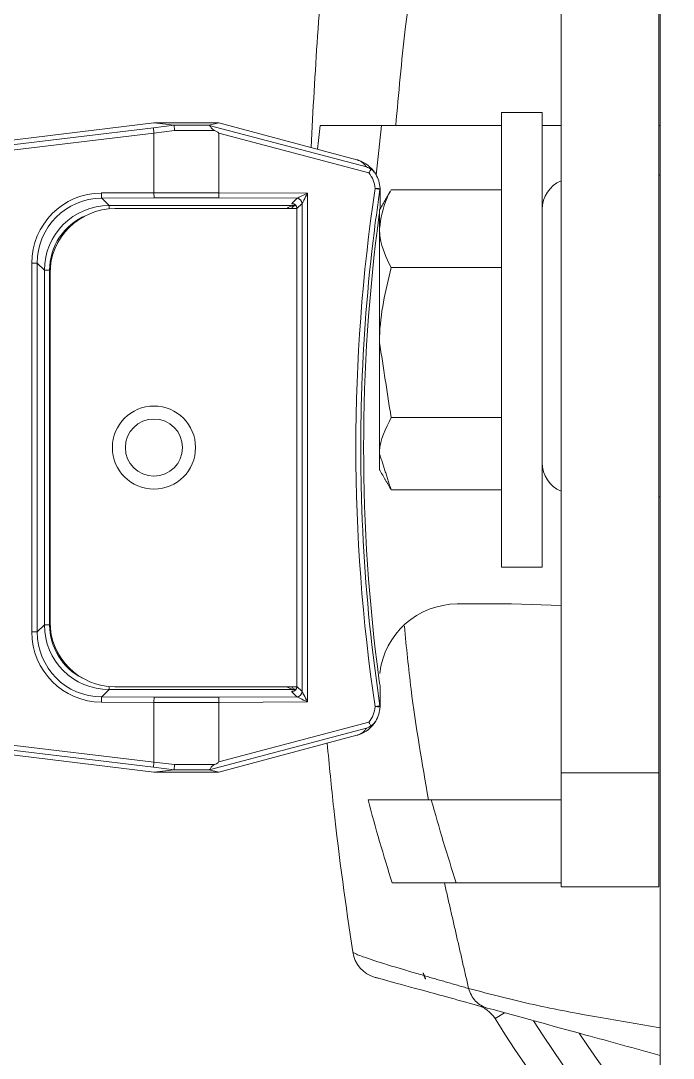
# Model space of a CAD drawing. Extents: x 12.1 to 108.7, y 1 to 80.4.
# Drawn here: x 98.537 to 99.792, y 31.294 to 33.291 of the extents above; entities that cross this region are included whole.
import ezdxf

# ---------------------------------------------------------------- set-up
doc = ezdxf.new("R2010")
doc.units = 0
doc.header["$MEASUREMENT"] = 0
doc.linetypes.add('SLD-Solid', pattern=[0])
doc.layers.add('OBJECT', color=7, linetype='CONTINUOUS')

msp = doc.modelspace()

# ---------------------------------------------------------------- linework, layer by layer
at = {"layer": 'OBJECT', "linetype": 'SLD-Solid', "lineweight": 15}
for p, q in [((99.5761, 31.8434), (99.5761, 40.196)), ((99.7641, 31.8434), (99.7641, 40.196)), ((99.7666, 31.1843), (99.7666, 34.1843)), ((99.4618, 32.4011), (99.4618, 33.1144)), ((99.5398, 32.4011), (99.5398, 33.1144)), ((98.792, 33.085), (98.3834, 33.036)), ((98.5043, 33.0591), (98.7928, 33.0945)), ((98.8315, 33.0899), (98.792, 33.085)), ((98.7932, 33.0945), (98.7928, 33.0945)), ((98.7929, 33.0945), (98.7928, 33.0945)), ((98.9179, 33.0945), (98.7929, 33.0945)), ((98.7929, 33.0751), (98.8321, 33.0799)), ((98.8314, 33.0899), (98.7932, 33.0945)), ((98.7932, 33.0945), (98.9177, 33.0945)), ((98.8315, 33.0899), (98.8314, 33.0899)), ((98.8991, 33.0899), (98.8314, 33.0899)), ((98.8321, 33.0799), (98.8315, 33.0899)), ((98.8321, 33.0799), (98.9096, 33.0799)), ((98.9177, 33.0945), (98.8991, 33.0899)), ((98.8991, 33.0899), (98.8993, 33.0897)), ((99.2015, 33.0097), (98.8993, 33.0897)), ((98.9178, 33.0945), (98.9177, 33.0945)), ((99.1834, 33.0233), (98.9178, 33.0945)), ((98.9179, 33.0945), (98.9179, 33.0945)), ((98.9179, 33.0945), (99.1834, 33.0234)), ((98.3841, 33.0261), (98.7929, 33.0751)), ((98.7929, 33.0751), (98.7929, 33.0751)), ((98.7929, 32.9601), (98.7929, 33.0751)), ((98.9179, 33.0746), (98.9179, 32.9601)), ((98.9179, 33.0746), (99.2062, 32.9982)), ((99.1834, 33.0234), (99.1834, 33.0233)), ((98.7929, 32.9601), (98.6918, 32.9596)), ((98.7929, 32.9601), (98.7929, 32.9601)), ((98.9179, 32.9601), (98.7929, 32.9601)), ((98.9179, 32.9601), (98.9179, 32.9601)), ((99.0882, 32.9593), (98.9179, 32.9601)), ((99.0882, 32.9593), (99.0882, 31.9798)), ((99.4618, 32.9655), (99.2491, 32.9655)), ((98.6923, 32.9497), (98.7932, 32.9501)), ((98.7066, 32.9353), (98.6923, 32.9497)), ((98.7932, 32.9501), (98.9176, 32.9501)), ((98.9176, 32.9501), (99.0679, 32.9494)), ((99.0677, 32.9493), (99.0579, 32.9395)), ((99.0679, 32.9494), (99.0677, 32.9493)), ((99.0679, 32.9295), (99.0777, 32.9394)), ((99.0778, 32.9395), (99.0777, 32.9394)), ((99.0777, 31.9997), (99.0777, 32.9394)), ((99.0623, 32.9353), (98.7066, 32.9353)), ((98.7066, 32.9353), (98.7066, 32.929)), ((99.0678, 32.9295), (98.7179, 32.9295)), ((99.0633, 32.9349), (99.0629, 32.9351)), ((99.0638, 32.9354), (99.0633, 32.9349)), ((99.068, 32.9203), (99.068, 32.9203)), ((99.068, 32.9203), (99.068, 32.0188)), ((99.2268, 32.9269), (99.2268, 32.8908)), ((99.2268, 32.8908), (99.2268, 32.6717)), ((98.5579, 32.1145), (98.5579, 32.8245)), ((98.5579, 32.8245), (98.5684, 32.8245)), ((98.5684, 32.8245), (98.5684, 32.1145)), ((98.5684, 32.8245), (98.5821, 32.8108)), ((99.4618, 32.816), (99.2491, 32.816)), ((98.5821, 32.1283), (98.5821, 32.8108)), ((98.5921, 32.8108), (98.5821, 32.8108)), ((98.5921, 32.8108), (98.5921, 32.1283)), ((98.5929, 32.8045), (98.5929, 32.134)), ((99.2268, 32.6717), (99.2268, 32.4578)), ((99.4618, 32.5274), (99.2491, 32.5274)), ((99.2268, 32.4269), (99.2268, 32.4578)), ((99.4618, 32.2394), (99.4618, 32.4011)), ((99.5398, 32.2394), (99.5398, 32.4011)), ((99.4618, 32.3883), (99.2491, 32.3883)), ((99.3765, 32.1684), (99.4806, 32.1684)), ((99.4806, 32.1684), (99.5761, 32.1653)), ((98.5684, 32.1145), (98.5821, 32.1283)), ((98.5921, 32.1283), (98.5821, 32.1283)), ((98.5579, 32.1145), (98.5684, 32.1145)), ((99.068, 32.0188), (99.068, 32.0188)), ((98.7066, 32.0037), (98.6923, 31.9894)), ((98.7066, 32.0037), (98.7066, 32.0095)), ((99.0623, 32.0037), (98.7066, 32.0037)), ((98.7179, 32.009), (99.0676, 32.009)), ((99.0677, 31.9897), (99.0579, 31.9996)), ((99.0633, 32.0042), (99.0629, 32.0039)), ((99.0638, 32.0037), (99.0633, 32.0042)), ((99.0679, 32.0095), (99.0777, 31.9997)), ((99.0777, 31.9997), (99.0778, 31.9996)), ((99.2278, 32.0108), (99.2278, 32.011)), ((98.7929, 31.979), (98.6918, 31.9794)), ((98.6923, 31.9894), (98.7932, 31.9889)), ((98.7929, 31.979), (98.7929, 31.864)), ((98.7929, 31.979), (98.7929, 31.979)), ((98.9179, 31.979), (98.7929, 31.979)), ((98.7932, 31.9889), (98.9176, 31.9889)), ((98.9176, 31.9889), (99.0679, 31.9896)), ((99.0882, 31.9798), (98.9179, 31.979)), ((98.9179, 31.8644), (98.9179, 31.979)), ((98.9179, 31.979), (98.9179, 31.979)), ((99.0677, 31.9897), (99.0679, 31.9896)), ((98.9179, 31.8644), (99.2062, 31.9408)), ((99.2015, 31.9294), (98.8993, 31.8493)), ((98.792, 31.8541), (98.3834, 31.9031)), ((98.3841, 31.913), (98.7929, 31.8639)), ((98.9178, 31.8446), (99.1834, 31.9157)), ((99.1834, 31.9157), (98.9179, 31.8445)), ((99.1834, 31.9157), (99.1834, 31.9157)), ((98.5043, 31.88), (98.7928, 31.8445)), ((98.7929, 31.8639), (98.7929, 31.864)), ((98.7929, 31.864), (98.8321, 31.8592)), ((98.8321, 31.8592), (98.8315, 31.8492)), ((98.8321, 31.8592), (98.9096, 31.8592)), ((98.8315, 31.8492), (98.792, 31.8541)), ((98.7928, 31.8445), (98.7932, 31.8446)), ((98.7929, 31.8445), (98.7928, 31.8445)), ((98.9179, 31.8445), (98.7929, 31.8445)), ((98.8314, 31.8492), (98.7932, 31.8446)), ((98.7932, 31.8446), (98.9177, 31.8446)), ((98.8314, 31.8492), (98.8315, 31.8492)), ((98.8991, 31.8492), (98.8314, 31.8492)), ((98.8993, 31.8493), (98.8991, 31.8492)), ((98.9177, 31.8446), (98.8991, 31.8492)), ((98.9177, 31.8446), (98.9178, 31.8446)), ((98.9179, 31.8445), (98.9179, 31.8445)), ((99.5761, 31.8434), (99.7641, 31.8434)), ((99.5761, 31.6239), (99.5761, 31.8434)), ((99.7641, 31.6239), (99.7641, 31.8434)), ((99.4491, 31.3702), (99.467, 31.3815))]:
    msp.add_line(p, q, dxfattribs=at)
at = {"layer": 'OBJECT', "linetype": 'SLD-Solid', "lineweight": 15, "flags": 128}
for points in [[(99.2278, 32.0106), (99.2278, 32.0108), (99.2278, 32.011)], [(99.2279, 32.0095), (99.2279, 32.0097), (99.2279, 32.0099), (99.2279, 32.0098)]]:
    msp.add_lwpolyline(points, dxfattribs=at)
at = {"layer": 'OBJECT', "linetype": 'SLD-Solid', "lineweight": 15}
for radius in [0.08, 0.055]:
    msp.add_circle((98.7929, 32.4695), radius, dxfattribs=at)
for centre, radius, start, end in [((102.5868, 32.6843), 3.4979, 173.3511, 174.1014), ((102.5868, 32.6843), 3.3804, 173.1189, 174.742), ((99.1679, 32.9654), 0.06, 71.9826, 75), ((99.1757, 32.9944), 0.03, 71.9826, 75), ((99.1757, 32.9944), 0.03, 30.6915, 71.9826), ((99.1818, 33.0082), 0.015, 71.9859, 78.0099), ((99.1679, 32.9654), 0.06, 32.7683, 71.9826), ((99.1684, 32.9654), 0.05, 3.0951, 41.0152), ((99.1679, 32.9654), 0.06, 3.0951, 30.6343), ((99.5998, 32.9281), 0.06, 113.2987, 180), ((98.7495, 32.9577), 0.0578, 178.0795, 187.9802), ((99.1779, 33.7587), 0.7916, 272.93, 273.6146), ((99.1721, 32.6439), 0.3275, 80.2245, 81.8778), ((99.2185, 32.9682), 0.00937, 350.7621, 3.0915), ((99.219, 32.9654), 0.00888, 350.5153, 359.9971), ((99.0578, 32.9294), 0.0101, 0.5081, 89.4919), ((99.0677, 32.9393), 0.0101, 0.5081, 89.4919), ((99.0677, 32.9394), 0.0101, 0.6424, 89.0018), ((98.7179, 32.8045), 0.125, 90, 180), ((102.5679, 32.4695), 3.3716, 172.3396, 187.6604), ((99.2179, 32.9296), 0.01, 355.087, 0), ((99.2192, 32.9296), 0.00871, 354.2827, 359.9993), ((99.5998, 32.4404), 0.06, 180, 246.7013), ((99.3765, 32.0184), 0.15, 90, 173.7177), ((98.7179, 32.134), 0.125, 180, 270), ((99.0578, 32.0096), 0.0101, 270.5081, 359.4919), ((99.0677, 31.9998), 0.0101, 270.5081, 359.4919), ((99.0677, 31.9997), 0.0101, 270.9982, 359.3576), ((99.2192, 32.0095), 0.00872, 0.0028, 8.9666), ((98.7495, 31.9814), 0.0578, 172.0198, 181.9205), ((99.1684, 31.9736), 0.05, 318.9848, 356.9049), ((99.1721, 32.2952), 0.3275, 278.1222, 279.7755), ((99.1779, 31.1804), 0.7916, 86.3854, 87.07), ((99.1679, 31.9736), 0.06, 329.3657, 356.9049), ((99.2185, 31.9709), 0.00937, 356.9085, 9.2379), ((99.219, 31.9736), 0.00888, 0.0029, 9.4847), ((99.1679, 31.9736), 0.06, 288.0174, 329.3657), ((99.1757, 31.9447), 0.03, 288.0174, 329.3085), ((99.1679, 31.9736), 0.06, 285, 288.0174), ((99.1757, 31.9447), 0.03, 285, 288.0174), ((99.1818, 31.9309), 0.015, 281.9901, 288.0141), ((102.5868, 32.6843), 3.4979, 194.7913, 197.5202), ((102.5868, 32.6843), 3.3804, 195.3177, 198.1498), ((99.2345, 31.5074), 0.06, 188.524, 254.6907), ((102.5868, 32.6843), 3.498, 200.5194, 200.7292), ((99.3984, 31.3381), 0.06, 32.3331, 74.6907), ((102.7233, 33.4427), 3.875, 212.3331, 245.4575), ((102.7233, 33.4427), 3.815, 212.9763, 244.8664), ((102.7233, 33.4427), 3.755, 214.0139, 243.8741)]:
    msp.add_arc(centre, radius, start, end, dxfattribs=at)
for centre, major_axis, ratio, start_param, end_param in [((98.7932, 33.0751), (-0.00121, 0.00993), 0.026195, 0.052396, 1.564478), ((98.7333, 33.1234), (0.1845, -0.0489), 0.05238, 0.013879, 0.314549), ((98.6928, 32.8241), (-0.0387, 0.1299), 0.994537, 5.999728, 7.562929), ((98.7932, 32.9601), (-0.00002, 0.01), 0.026383, 1.570735, 3.054265), ((98.9176, 32.9601), (0.00002, 0.01), 0.027111, 3.228923, 4.712453), ((99.0877, 32.9593), (0.0199, 0.0099), 0.010836, 3.250535, 4.734193), ((99.0877, 32.9593), (0.01, 0.0199), 0.021745, 3.239645, 4.723303), ((102.5588, 32.4695), (3.3775, 0), 0.999996, 2.993427, 3.289759), ((98.6933, 32.8241), (-0.0407, 0.1188), 0.993756, 5.959345, 7.522545), ((98.7075, 32.8099), (-0.089, 0.089), 0.993631, 5.501585, 7.064785), ((98.7075, 32.8099), (-0.0819, 0.0819), 0.992433, 5.895703, 7.064785), ((99.0641, 32.9298), (0.0117, 0.004), 0.411517, 1.295645, 1.497694), ((99.0658, 32.9203), (0, 0.025), 0.087489, 4.712389, 5.090323), ((98.7075, 32.1291), (0.089, 0.089), 0.993631, 2.359993, 3.923193), ((98.7075, 32.1291), (-0.0819, -0.0819), 0.992433, 5.501585, 6.604377), ((98.6928, 32.1149), (0.0387, 0.1299), 0.994537, 1.861849, 3.425049), ((98.6933, 32.1149), (0.0407, 0.1188), 0.993756, 1.902233, 3.465433), ((99.0658, 32.0188), (0, 0.025), 0.087489, 4.334455, 4.712389), ((99.0641, 32.0092), (0.0117, -0.004), 0.411517, 4.785491, 4.989143), ((99.0877, 31.9798), (-0.01, 0.0199), 0.021745, 4.701475, 6.185133), ((98.7932, 31.979), (0.00002, 0.01), 0.026383, 0.087327, 1.570857), ((98.9176, 31.979), (-0.00002, 0.01), 0.027111, 4.712325, 6.195854), ((99.0877, 31.9798), (0.0199, -0.0099), 0.010836, 1.548992, 3.03265), ((98.7932, 31.864), (0.00121, 0.00993), 0.026195, 1.577115, 3.089197), ((98.7333, 31.8157), (0.1845, 0.0489), 0.05238, 5.968636, 6.269306)]:
    msp.add_ellipse(centre, major_axis=major_axis, ratio=ratio, start_param=start_param, end_param=end_param, dxfattribs=at)
for points, knots in [([(99.0951, 33.047), (99.0989, 33.1192), (99.1068, 33.2672), (99.1254, 33.477), (99.148, 33.68), (99.1661, 33.8066), (99.1752, 33.8701)], [0, 0, 0, 0, 0.242985, 0.49815, 0.748261, 1, 1, 1, 1]), ([(99.3208, 33.5773), (99.3045, 33.477), (99.2784, 33.316), (99.2636, 33.1514), (99.258, 33.0893)], [0, 0, 0, 0, 0.62291, 1, 1, 1, 1]), ([(98.9096, 33.0799), (98.9081, 33.0807), (98.9055, 33.082), (98.903, 33.0851), (98.9014, 33.0876), (98.9003, 33.0892), (98.8996, 33.0896), (98.8993, 33.0897)], [0, 0, 0, 0, 0.281503, 0.477149, 0.672463, 0.878462, 1, 1, 1, 1]), ([(99.2308, 33.0893), (99.2063, 33.0893), (99.1571, 33.0893), (99.1274, 33.0893), (99.1125, 33.0893)], [0, 0, 0, 0, 0.497452, 1, 1, 1, 1]), ([(99.2103, 33.0055), (99.2075, 33.0071), (99.2046, 33.0087), (99.2015, 33.0097), (99.2015, 33.0097)], [0, 0, 0, 0, 0.980027, 1, 1, 1, 1]), ([(99.2062, 32.9982), (99.2062, 32.9983), (99.2066, 32.9989), (99.2075, 33.0004), (99.2089, 33.0027), (99.2098, 33.0045), (99.2102, 33.0053), (99.2103, 33.0055)], [0, 0, 0, 0, 0.017181, 0.202287, 0.556603, 0.898381, 1, 1, 1, 1]), ([(99.2195, 32.996), (99.2195, 32.9961), (99.2179, 32.9988), (99.215, 33.0023), (99.2114, 33.0048), (99.2103, 33.0055)], [0, 0, 0, 0, 0.021182, 0.71712, 1, 1, 1, 1]), ([(99.2277, 32.9667), (99.2267, 32.9601), (99.2219, 32.9271), (99.2037, 32.7881), (99.1924, 32.6286), (99.1907, 32.489), (99.1909, 32.4295), (99.1934, 32.2894), (99.2054, 32.1299), (99.224, 31.9983), (99.2277, 31.9724)], [0, 0, 0, 0, 0.020047, 0.10024, 0.421356, 0.5, 0.520047, 0.60024, 0.921356, 1, 1, 1, 1]), ([(99.2268, 32.8908), (99.2296, 32.9107), (99.2332, 32.936), (99.2464, 32.9604), (99.2491, 32.9655)], [0, 0, 0, 0, 0.788999, 1, 1, 1, 1]), ([(99.2278, 32.964), (99.2278, 32.9617), (99.2278, 32.9502), (99.2278, 32.938), (99.2278, 32.9282)], [0, 0, 0, 0, 0.194244, 1, 1, 1, 1]), ([(99.0579, 32.9395), (99.0579, 32.9393), (99.0579, 32.9388), (99.0604, 32.9384), (99.0617, 32.9382)], [0, 0, 0, 0, 0.52125, 1, 1, 1, 1]), ([(99.0617, 32.9384), (99.0617, 32.9384), (99.0616, 32.9384), (99.0623, 32.9382), (99.0636, 32.9375), (99.0655, 32.936), (99.0671, 32.9334), (99.068, 32.9309), (99.0677, 32.9295), (99.0677, 32.9292)], [0, 0, 0, 0, 0.0869634, 0.202812, 0.3236145, 0.4965362, 0.7160422, 0.955338, 1, 1, 1, 1]), ([(99.0623, 32.9353), (99.0609, 32.9351), (99.0577, 32.9347), (99.0533, 32.933), (99.0503, 32.9311), (99.0494, 32.93), (99.0491, 32.9295)], [0, 0, 0, 0, 0.3026789, 0.7343602, 0.898334, 1, 1, 1, 1]), ([(99.0581, 32.9295), (99.0583, 32.93), (99.0587, 32.9316), (99.0604, 32.9337), (99.062, 32.9346), (99.0629, 32.9351)], [0, 0, 0, 0, 0.147883, 0.466599, 1, 1, 1, 1]), ([(99.0638, 32.9354), (99.0633, 32.9354), (99.0628, 32.9354), (99.0623, 32.9353), (99.0623, 32.9353)], [0, 0, 0, 0, 0.9134904, 1, 1, 1, 1]), ([(99.0678, 32.9298), (99.0678, 32.929), (99.068, 32.9261), (99.068, 32.9227), (99.068, 32.9203)], [0, 0, 0, 0, 0.296132, 1, 1, 1, 1]), ([(99.2491, 32.816), (99.24, 32.8349), (99.2281, 32.8596), (99.2271, 32.8849), (99.2268, 32.8908)], [0, 0, 0, 0, 0.768151, 1, 1, 1, 1]), ([(99.2268, 32.6717), (99.2268, 32.6751), (99.2271, 32.7238), (99.2385, 32.7716), (99.2491, 32.816)], [0, 0, 0, 0, 0.0702136, 1, 1, 1, 1]), ([(99.2268, 32.4578), (99.2268, 32.4595), (99.2271, 32.483), (99.2385, 32.506), (99.2491, 32.5274)], [0, 0, 0, 0, 0.070214, 1, 1, 1, 1]), ([(99.2746, 32.1254), (99.2786, 32.085), (99.2897, 31.9722), (99.3087, 31.862), (99.3208, 31.7913)], [0, 0, 0, 0, 0.357575, 1, 1, 1, 1]), ([(99.068, 32.0188), (99.068, 32.0159), (99.068, 32.0125), (99.0678, 32.0097), (99.0678, 32.0093)], [0, 0, 0, 0, 0.835435, 1, 1, 1, 1]), ([(99.2278, 32.0108), (99.2275, 32.0125), (99.2271, 32.0155), (99.2266, 32.0187), (99.2264, 32.0201)], [0, 0, 0, 0, 0.564668, 1, 1, 1, 1]), ([(99.0623, 32.0037), (99.0609, 32.0039), (99.0577, 32.0044), (99.0533, 32.0061), (99.0505, 32.0078), (99.0497, 32.0087), (99.0496, 32.009)], [0, 0, 0, 0, 0.316855, 0.768755, 0.940408, 1, 1, 1, 1]), ([(99.0579, 31.9996), (99.0579, 31.9998), (99.0579, 32.0003), (99.0604, 32.0007), (99.0616, 32.0008)], [0, 0, 0, 0, 0.522641, 1, 1, 1, 1]), ([(99.0583, 32.009), (99.0584, 32.0087), (99.0588, 32.0073), (99.0605, 32.0054), (99.062, 32.0045), (99.0629, 32.0039)], [0, 0, 0, 0, 0.097034, 0.434769, 1, 1, 1, 1]), ([(99.0676, 32.0092), (99.0676, 32.0085), (99.0676, 32.0069), (99.0665, 32.0045), (99.0649, 32.0026), (99.0633, 32.0014), (99.0622, 32.0009), (99.0616, 32.0007), (99.0616, 32.0007), (99.0616, 32.0007)], [0, 0, 0, 0, 0.127014, 0.349004, 0.531166, 0.682747, 0.801358, 0.905471, 1, 1, 1, 1]), ([(99.0638, 32.0037), (99.0633, 32.0037), (99.0628, 32.0037), (99.0623, 32.0037), (99.0623, 32.0037)], [0, 0, 0, 0, 0.91349, 1, 1, 1, 1]), ([(99.2278, 31.9751), (99.2278, 31.9773), (99.2278, 31.9889), (99.2278, 32.0011), (99.2278, 32.0108)], [0, 0, 0, 0, 0.194244, 1, 1, 1, 1]), ([(99.2062, 31.9408), (99.2062, 31.9408), (99.2066, 31.9402), (99.2075, 31.9387), (99.2089, 31.9363), (99.2098, 31.9345), (99.2102, 31.9338), (99.2103, 31.9336)], [0, 0, 0, 0, 0.017181, 0.202287, 0.556603, 0.898381, 1, 1, 1, 1]), ([(99.2103, 31.9336), (99.2128, 31.9355), (99.2163, 31.9382), (99.2188, 31.9418), (99.2195, 31.943), (99.2195, 31.9431)], [0, 0, 0, 0, 0.696361, 0.978817, 1, 1, 1, 1]), ([(99.2015, 31.9294), (99.2015, 31.9294), (99.2046, 31.9303), (99.2075, 31.932), (99.2103, 31.9336)], [0, 0, 0, 0, 0.019973, 1, 1, 1, 1]), ([(99.1752, 31.4985), (99.1622, 31.5885), (99.1436, 31.7168), (99.1302, 31.8581), (99.1262, 31.9004)], [0, 0, 0, 0, 0.70095, 1, 1, 1, 1]), ([(98.9096, 31.8592), (98.9081, 31.8584), (98.9055, 31.8571), (98.903, 31.854), (98.9014, 31.8515), (98.9003, 31.8499), (98.8996, 31.8495), (98.8993, 31.8493)], [0, 0, 0, 0, 0.281503, 0.477149, 0.672463, 0.878462, 1, 1, 1, 1]), ([(99.3265, 31.7913), (99.3014, 31.7913), (99.2508, 31.7913), (99.2202, 31.7913), (99.2049, 31.7913)], [0, 0, 0, 0, 0.49732, 1, 1, 1, 1]), ([(99.2512, 31.6313), (99.2666, 31.6313), (99.2976, 31.6313), (99.3489, 31.6313), (99.3746, 31.6313)], [0, 0, 0, 0, 0.497243, 1, 1, 1, 1]), ([(99.1752, 31.4985), (99.1766, 31.4973), (99.1794, 31.4949), (99.2049, 31.4856), (99.2471, 31.4722), (99.2935, 31.4585), (99.3125, 31.4529)], [0, 0, 0, 0, 0.242263, 0.485939, 0.789784, 1, 1, 1, 1]), ([(99.4339, 31.3906), (99.4118, 31.3966), (99.3677, 31.4087), (99.2984, 31.4277), (99.2492, 31.4412), (99.2225, 31.4485), (99.2199, 31.4492), (99.2187, 31.4495)], [0, 0, 0, 0, 0.15088, 0.301779, 0.611807, 0.805286, 1, 1, 1, 1]), ([(99.3131, 31.4527), (99.3135, 31.452), (99.3141, 31.4505), (99.3148, 31.4483), (99.3151, 31.4469), (99.3152, 31.4463), (99.3153, 31.4462)], [0, 0, 0, 0, 0.3217413, 0.6457117, 0.9317671, 1, 1, 1, 1]), ([(99.3982, 31.4282), (99.44, 31.4173), (99.5237, 31.3956), (99.6458, 31.3728), (99.7272, 31.3591), (99.7666, 31.3525)], [0, 0, 0, 0, 0.339482, 0.679221, 1, 1, 1, 1]), ([(99.7666, 31.2995), (99.7183, 31.3127), (99.6008, 31.3449), (99.4957, 31.3737), (99.4339, 31.3906)], [0, 0, 0, 0, 0.411711, 1, 1, 1, 1])]:
    msp.add_open_spline(points, degree=3, knots=knots, dxfattribs=at)
for points, degree in [([(99.5398, 33.1144), (99.4618, 33.1144)], 1), ([(98.9178, 33.0945), (98.9179, 33.0945)], 1), ([(99.4618, 33.0893), (99.2308, 33.0893)], 1), ([(99.5761, 33.0893), (99.5398, 33.0893)], 1), ([(99.7666, 33.0893), (99.7641, 33.0893)], 1), ([(99.7666, 32.994), (99.7641, 32.9939)], 1), ([(99.2474, 32.9626), (99.2268, 32.9269)], 1), ([(99.2277, 32.9667), (99.2278, 32.964)], 1), ([(99.2279, 32.9654), (99.2278, 32.9687)], 1), ([(99.2279, 32.9296), (99.2279, 32.9654)], 1), ([(99.0629, 32.9351), (99.0638, 32.9354)], 1), ([(99.068, 32.9203), (99.068, 32.0188)], 1), ([(99.2491, 32.5274), (99.2268, 32.6717)], 1), ([(99.2491, 32.3883), (99.2268, 32.4578)], 1), ([(99.2268, 32.4269), (99.2489, 32.3887)], 1), ([(99.7641, 32.3746), (99.7666, 32.3746)], 1), ([(99.4618, 32.2394), (99.5398, 32.2394)], 1), ([(99.0629, 32.0039), (99.0638, 32.0037)], 1), ([(99.2279, 32.0095), (99.2279, 31.9736)], 1), ([(99.2277, 31.9724), (99.2278, 31.9751)], 1), ([(99.2279, 31.9736), (99.2278, 31.9704)], 1), ([(98.9179, 31.8445), (98.9178, 31.8446)], 1), ([(99.5761, 31.7913), (99.3265, 31.7913)], 1), ([(99.3517, 31.6313), (99.3982, 31.4282)], 1), ([(99.3746, 31.6313), (99.5761, 31.6313)], 1), ([(99.5761, 31.6239), (99.7641, 31.6239)], 1), ([(99.3107, 31.4581), (99.3131, 31.4527)], 1), ([(99.3125, 31.4529), (99.3107, 31.4581)], 1), ([(99.3153, 31.4462), (99.3125, 31.4529)], 1), ([(99.3131, 31.4527), (99.3982, 31.4282)], 1), ([(99.3982, 31.4282), (99.3998, 31.4237), (99.4029, 31.4147), (99.4112, 31.4037), (99.4215, 31.3951), (99.4298, 31.3921), (99.4339, 31.3906)], 3)]:
    msp.add_open_spline(points, degree=degree, dxfattribs=at)

doc.saveas('drawing.dxf')
